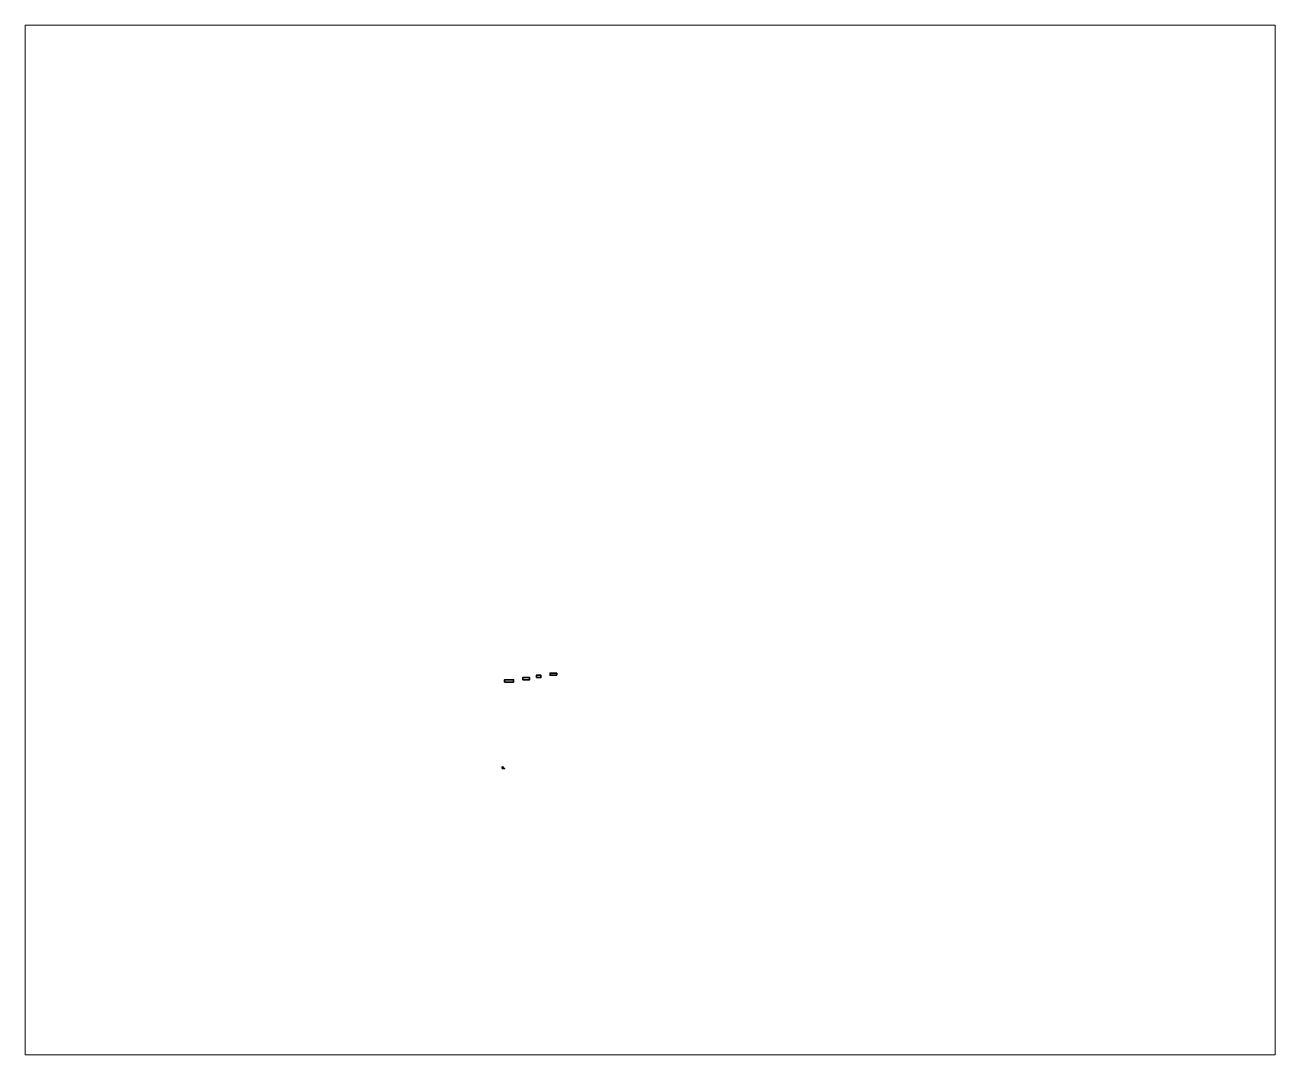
# Model space of a CAD drawing. Header units: centimetres. Extents: x 1.05 to 7.34, y 2.36 to 7.53.
# Drawn here: x 1.06 to 7.33, y 2.36 to 7.53 of the extents above; entities that cross this region are included whole.
import ezdxf

# ---------------------------------------------------------------- set-up
doc = ezdxf.new("R2010")
doc.units = ezdxf.units.CM
doc.header["$MEASUREMENT"] = 0
doc.layers.add('Layer 1', color=7, linetype='Continuous', lineweight=0)
picture_1 = doc.add_image_def('image1.png', size_in_pixel=(550, 453))

# ---------------------------------------------------------------- blocks, each defined once
blk = doc.blocks.new('Block_0')
at = {"layer": 'Layer 1', "color": 7, "lineweight": 35}
for points, knots in [([(3.729341700999087, 4.263861184643669), (3.729341700999087, 4.263861184643669), (3.6951275964612, 4.263861184643669), (3.6951275964612, 4.263861184643669), (3.6951275964612, 4.267661555600835), (3.6951275964612, 4.27146407974268), (3.6951275964612, 4.275266603884524), (3.6951275964612, 4.275266603884524), (3.729341700999087, 4.275266603884524), (3.729341700999087, 4.275266603884524), (3.729341700999087, 4.27146407974268), (3.729341700999087, 4.267661555600835), (3.729341700999087, 4.263861184643669)], [0, 0, 0, 0, 1, 1, 1, 2, 2, 2, 3, 3, 3, 4, 4, 4, 4]), ([(3.467023518013452, 4.229644926921103), (3.467023518013452, 4.233447451062948), (3.467023518013452, 4.237247822020115), (3.467023518013452, 4.241050346161959), (3.467023518013452, 4.241050346161959), (3.512645194976873, 4.241050346161959), (3.512645194976873, 4.241050346161959), (3.512645194976873, 4.237247822020115), (3.512645194976873, 4.233447451062948), (3.512645194976873, 4.229644926921103), (3.512645194976873, 4.229644926921103), (3.467023518013452, 4.229644926921103), (3.467023518013452, 4.229644926921103)], [0, 0, 0, 0, 1, 1, 1, 2, 2, 2, 3, 3, 3, 4, 4, 4, 4]), ([(3.558264718755615, 4.241050346161959), (3.558264718755615, 4.244852870303803), (3.558264718755615, 4.24865324126097), (3.558264718755615, 4.252455765402814), (3.558264718755615, 4.252455765402814), (3.592480976478181, 4.252455765402814), (3.592480976478181, 4.252455765402814), (3.592480976478181, 4.24865324126097), (3.592480976478181, 4.244852870303803), (3.592480976478181, 4.241050346161959), (3.592480976478181, 4.241050346161959), (3.558264718755615, 4.241050346161959), (3.558264718755615, 4.241050346161959)], [0, 0, 0, 0, 1, 1, 1, 2, 2, 2, 3, 3, 3, 4, 4, 4, 4]), ([(3.626695081016069, 4.252455765402814), (3.626695081016069, 4.25625613635998), (3.626695081016069, 4.260058660501825), (3.626695081016069, 4.263861184643669), (3.626695081016069, 4.263861184643669), (3.649505919497779, 4.263861184643669), (3.649505919497779, 4.263861184643669), (3.649505919497779, 4.260058660501825), (3.649505919497779, 4.25625613635998), (3.649505919497779, 4.252455765402814), (3.649505919497779, 4.252455765402814), (3.626695081016069, 4.252455765402814), (3.626695081016069, 4.252455765402814)], [0, 0, 0, 0, 1, 1, 1, 2, 2, 2, 3, 3, 3, 4, 4, 4, 4]), ([(3.455618098772597, 3.796249761691996), (3.455618098772597, 3.799152254638319), (3.455618098772597, 3.802050441215285), (3.455618098772597, 3.804952934161608), (3.459442154761224, 3.802061207138677), (3.46353105246528, 3.799302977565798), (3.467023518013452, 3.796249761691996), (3.467023518013452, 3.796249761691996), (3.455618098772597, 3.796249761691996), (3.455618098772597, 3.796249761691996)], [0, 0, 0, 0, 1, 1, 1, 2, 2, 2, 3, 3, 3, 3])]:
    blk.add_open_spline(points, degree=3, knots=knots, dxfattribs=at)
at = {"layer": 'Layer 1'}
image = blk.add_image(picture_1, insert=(1.060538194179309, 2.359201388299116), size_in_units=(6.272829859542895, 5.166530775223512), dxfattribs=at)

msp = doc.modelspace()

# ---------------------------------------------------------------- block references
at = {"layer": 'Layer 1'}
msp.add_blockref('Block_0', (0, 0), dxfattribs=at)

doc.saveas('drawing.dxf')
